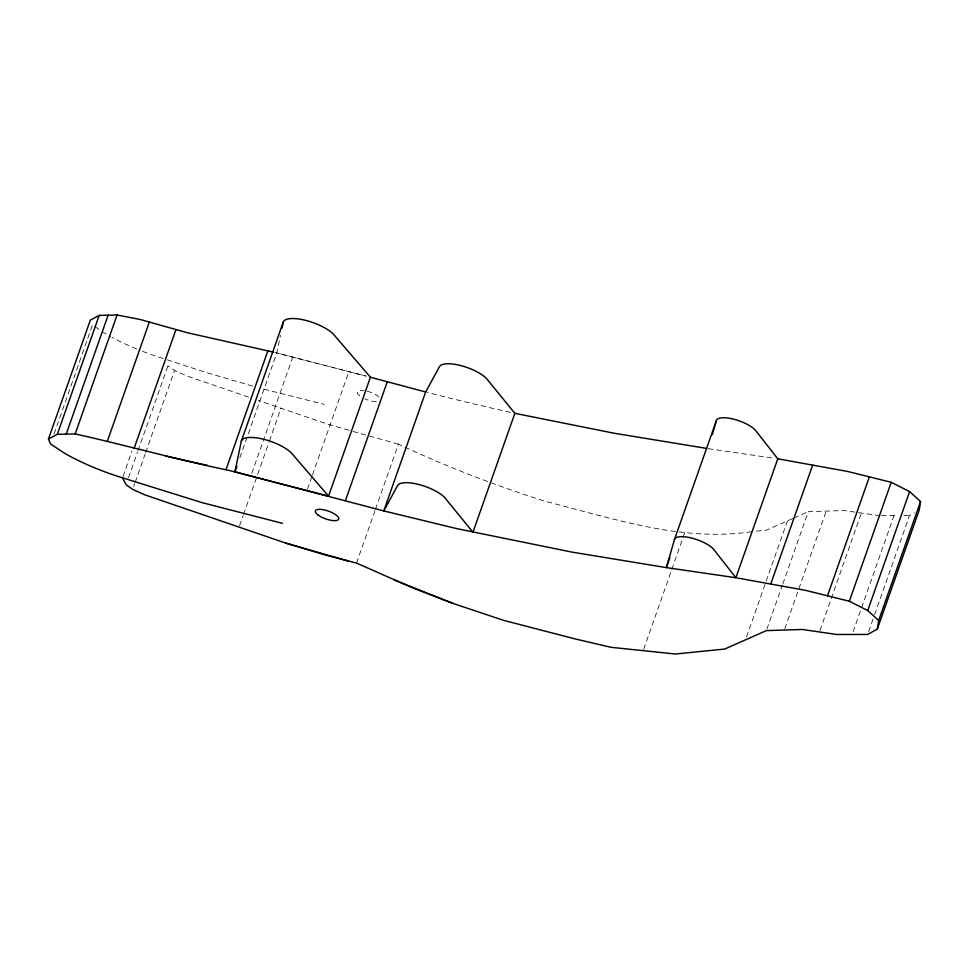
<?xml version="1.0" encoding="UTF-8"?>
<svg xmlns="http://www.w3.org/2000/svg" width="969" height="969" viewBox="0 0 969 969"><rect width="100%" height="100%" fill="white"/><g stroke="black" fill="none" stroke-linecap="round" stroke-linejoin="round"><path stroke-width="0.73" stroke-dasharray="4.84 3.63" d="M239.9 457.671L276.807 352.91L280.489 335.335M54.022 434.039L92.43 325.027L91.389 322.556M123.051 476.409L132.026 450.924M128.526 477.62L137.501 452.135M138.01 450.718L167.94 365.773L166.777 363.472M133.674 486.559L134.667 483.725M135.163 482.32L145.144 454.001M145.641 452.584L174.577 370.461L167.94 365.773M251.843 473.235L292.735 357.137M239.561 525.719L243.062 515.811M243.558 514.394L268.994 442.191M269.491 440.774L280.962 408.215M307.464 489.163L311.957 476.421M312.454 475.004L348.876 371.648M356.519 563.086L374.979 510.699M375.475 509.282L398.416 444.153C446.019 466.513 495.232 485.433 545.329 501.373C612.953 518.318 682.515 542.567 753.119 531.484M643.682 649.242L685.095 531.727M746.505 637.008L787.409 520.91M766.854 629.208L782.322 585.312M782.819 583.907L808.255 511.693L844.156 510.53L878.556 515.544M784.805 628.627L826.206 511.111M819.956 630.553L861.356 513.037M853.144 631.618L894.048 515.52M868.636 631.606L874.123 616.03M874.632 614.612L909.54 515.508L914.373 512.843M792.618 518.609L766.552 530.128L754.609 531.339M793.926 518.027L808.255 511.693M881.378 515.544L898.275 515.52M903.907 515.52L909.54 515.508M708.242 448.671L773.335 458.155M398.416 444.153L350.487 430.721M264.004 389.199L324.312 404.388M274.845 352.51L366.125 376.117L276.807 352.91M252.667 386.098L204.289 371.926L167.298 359.826M349.058 430.309L327.558 424.143L258.384 400.488M248.5 397.108L186.69 375.887L174.577 370.461M94.841 326.614L100.849 330.599M102.048 331.398L106.856 334.584A104.918 34.969 19.4 0 0 110.672 336.691M510.566 412.37A1026.353 341.996 19.4 0 1 427.087 392.36M376.335 401.735A12.379 4.118 19.4 0 1 364.732 398.816M359.814 395.97A12.379 4.118 19.4 0 1 364.235 390.64M367.178 391.222A12.379 4.118 19.4 0 1 379.727 397.641M163.095 358.482A104.918 34.969 19.4 0 1 142.31 351.214M136.702 348.973A104.918 34.969 19.4 0 1 111.98 337.394"/><path stroke-width="1.45" d="M273.464 352.147L187.199 332.694L140.069 319.455L117.079 314.986L99.189 315.397L90.347 320.097L48.45 439.03L50.533 443.947L64.959 453.516A104.918 34.969 19.4 0 0 122.554 477.826L126.031 484.694L132.668 489.393L144.793 494.82L285.649 543.064L325.172 554.946L356.519 563.086L413.521 588.244L453.092 603.457L503.432 620.293L574.326 638.728L611.003 647.304L675.369 654.014L724.655 649.06L766.358 630.625L802.247 629.462L836.659 634.477L867.643 634.441L877.308 629.111L878.653 620.487L920.55 501.554L909.625 491.61L891.226 482.308L847.512 471.431L777.78 458.797L755.868 430.805A21.56 7.183 19.4 0 0 733.884 419.226A21.56 7.183 19.4 0 0 716.345 420.655L674.448 539.588L666.345 567.604L572.061 552.124L457.198 528.723L383.76 510.917L234.91 471.83L241.342 441.101L283.239 322.168A27.992 9.327 19.4 0 1 305.623 320.364A27.992 9.327 19.4 0 1 334.099 334.971L370.437 377.232L425.657 391.997L439.514 366.597A26.345 8.782 19.4 0 1 462.492 366.052A26.345 8.782 19.4 0 1 488.025 380.381L514.854 413.327L613.971 433.204L706.764 448.429M920.55 501.554L919.206 510.178L877.308 629.111M282.015 328.019L283.239 322.168M712.288 434.669L716.345 420.655M48.45 439.03L57.292 434.33L99.189 315.397M66.231 434.112L108.128 315.191M57.292 434.33L75.182 433.906L117.079 314.986M107.438 440.992L149.335 322.059M134.073 448.477L175.983 329.545M225.983 469.699L267.892 350.778M234.91 471.83L236.908 466.174M75.182 433.906C126.515 445.401 177.218 459.669 228.805 470.365L328.539 496.152L370.437 377.232M345.388 500.658L387.285 381.738M425.657 391.997L383.76 510.917L397.617 485.53A26.345 8.782 19.4 0 1 420.582 484.972A26.345 8.782 19.4 0 1 446.115 499.314L472.957 532.247L514.854 413.327M669.833 557.696L666.345 567.604L735.871 577.73L805.614 590.363L849.328 601.228L867.715 610.543L878.653 620.487M777.78 458.797L735.871 577.73L713.971 549.738A21.56 7.183 19.4 0 0 691.987 538.146A21.56 7.183 19.4 0 0 674.436 539.588M770.743 584.041L812.64 465.12M827.478 595.802L869.375 476.869M849.328 601.228L891.226 482.308M867.715 610.543L909.625 491.61M165.953 456.133L207.366 465.374M282.415 523.308L202.255 502.693L122.554 477.826M285.649 543.064L348.719 561.172M394.322 579.995L453.092 603.457M328.539 496.152L292.19 453.892A27.992 9.327 19.4 0 0 263.725 439.284A27.992 9.327 19.4 0 0 241.329 441.089M317.917 514.89A12.379 4.118 19.4 0 0 338.024 519.953A12.379 4.118 19.4 0 0 325.281 510.154A12.379 4.118 19.4 0 0 317.917 514.89"/></g></svg>
